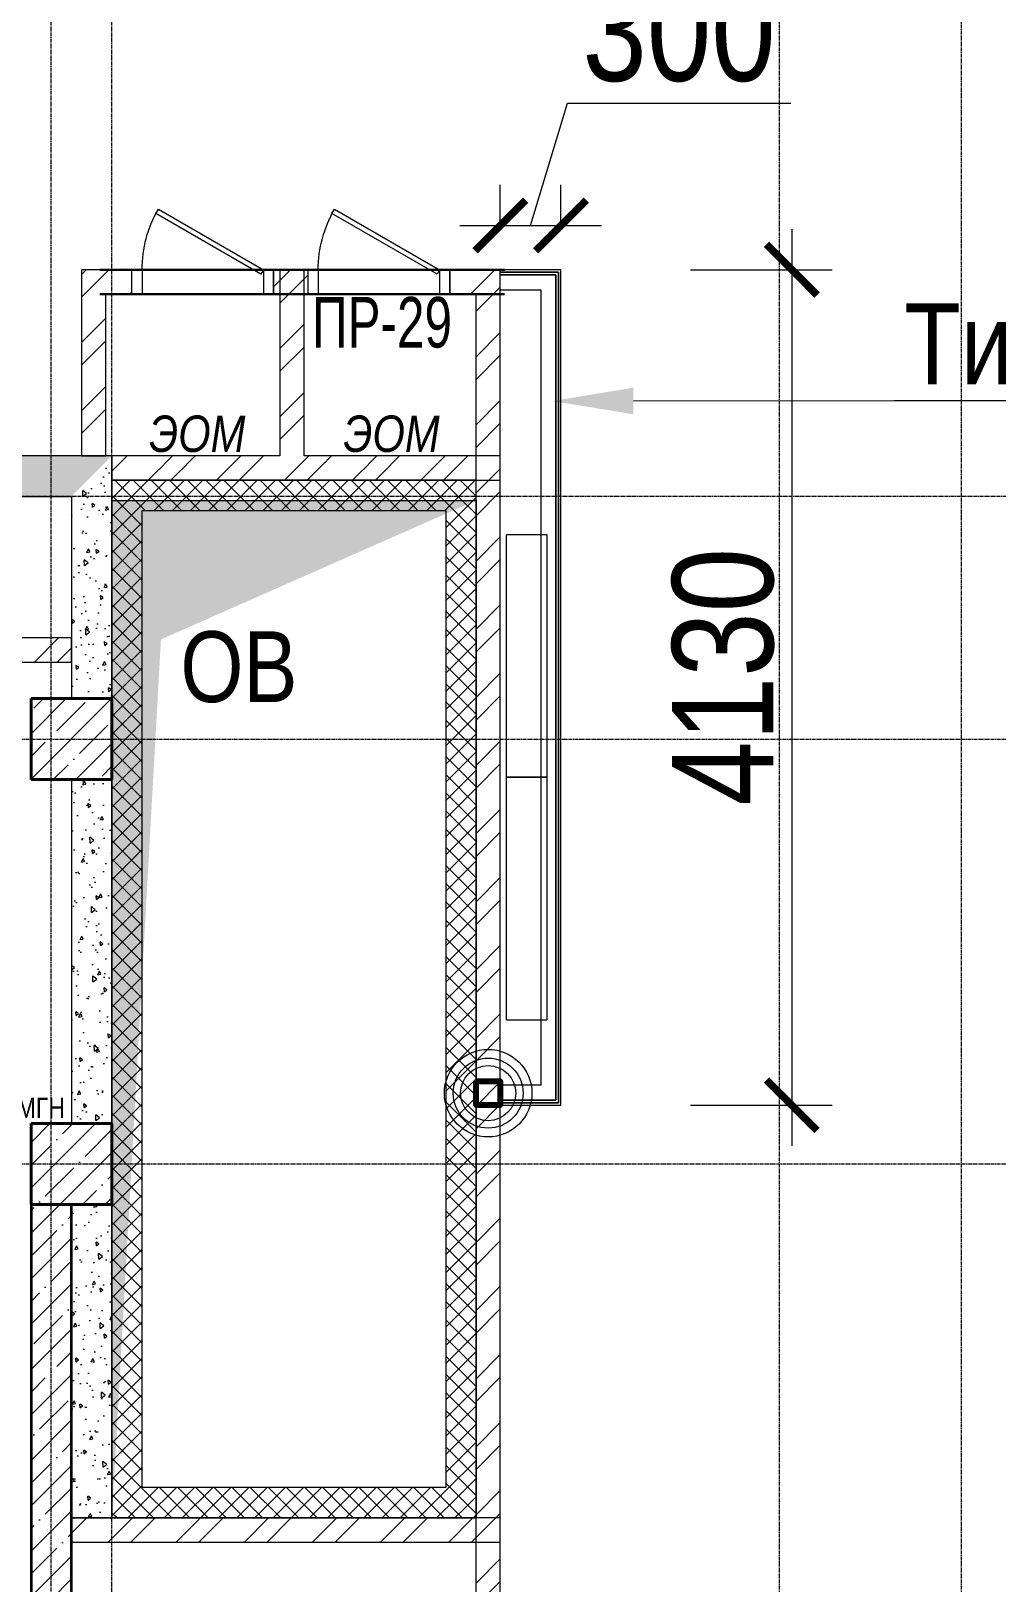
# Model space of a CAD drawing. Header units: millimetres. Extents: x -231292 to 573618, y -153144 to 564035.
# Drawn here: x 149029 to 153804, y 437031 to 444702 of the extents above; entities that cross this region are included whole.
import ezdxf
from ezdxf import colors
from ezdxf.entities.mleader import LeaderData, LeaderLine
from ezdxf.enums import TextEntityAlignment as Align
from ezdxf.math import Vec2, Vec3

# ---------------------------------------------------------------- set-up
doc = ezdxf.new("R2010")
doc.units = ezdxf.units.MM
doc.linetypes.add('CENTER2', pattern=[28.575, 19.05, -3.175, 3.175, -3.175])
doc.linetypes.add('HIDDEN2', pattern=[4.7625, 3.175, -1.5875])
doc.layers.get('0').update_dxf_attribs({"color": 250})
doc.layers.get('Defpoints').update_dxf_attribs({"color": 250})
for name, color, linetype, lineweight in [('АР_Area', 250, 'Continuous', 5), ('АР_Колонны', 250, 'Continuous', 35), ('АР_Отверстия', 250, 'Continuous', 9), ('АР_Отопительные приборы', 250, 'HIDDEN2', 0), ('АР_Размеры обшивки', 250, 'Continuous', 5), ('АР_Стены ЖБ', 250, 'Continuous', 35), ('АР_Стены кирпич', 250, 'Continuous', 20), ('АР_Стены ПЕНОблок', 250, 'Continuous', 20), ('АР_Утеплитель', 250, 'Continuous', 0), ('АР_Штриховка', 250, 'Continuous', 0), ('Двери кабины', 250, 'Continuous', 0), ('Зашивка радиаторов тип 3.1 (ГВЛВ 2 слоя_экран)', 250, 'Continuous', 0), ('КМ_Фахверки', 250, 'Continuous', 80), ('ОВ_Шахты', 250, 'Continuous', 5), ('Размеры зашивки ГКЛ', 250, 'Continuous', 0), ('РД_Оси_100', 250, 'Continuous', 0), ('ЭОМ_отверстия', 250, 'Continuous', 5)]:
    doc.layers.add(name, color=color, linetype=linetype, lineweight=lineweight)
for name, color, linetype, lineweight, plot in [('АР_Делит', 250, 'Continuous', 0, False), ('РД_Проем', 250, 'Continuous', 0, False), ('РД_проем_инж перемыч_подсчет', 250, 'Continuous', 30, False)]:
    doc.layers.add(name, color=color, linetype=linetype, lineweight=lineweight, plot=plot)
doc.layers.add('РД_Перемычка инж проемов', color=250, linetype='Continuous')
doc.styles.add('Arial0', font='arial.ttf')
doc.styles.add('ISOCPEUR_I_4', font='isocpeui.ttf', dxfattribs={"width": 0.9, "height": 350})
doc.styles.add('style1', font='ARIALN.TTF')
doc.styles.add('ккк', font='isocpeur.ttf', dxfattribs={"width": 0.85, "oblique": 15})
doc.dimstyles.new('Dim200_ареал', dxfattribs={"dimscale": 100, "dimtxt": 5, "dimasz": 2.5, "dimexe": 2, "dimexo": 2, "dimgap": 1, "dimtad": 1, "dimzin": 12, "dimdsep": 46, "dimtxsty": 'style1', "dimblk": 'ARCHTICK', "dimcen": 3, "dimdle": 2, "dimclrd": 256, "dimclre": 256, "dimaunit": 1, "dimadec": 0, "dimazin": 3, "dimtfac": 1, "dimtmove": 1, "dimatfit": 3, "dimldrblk": 'OPEN30', "dimfxl": 5, "dimfxlon": 1, "dimtolj": 1, "dimtzin": 0, "dimlwd": 9, "dimlwe": 9, "dimarcsym": 0})
pattern_1 = [(45, (50428.77, 366201.75), (-112.2532, 112.2532), []), (45, (50541.02, 366201.75), (-112.2532, 112.2532), [198.4375, -39.6875, 0, -39.6875])]

# ---------------------------------------------------------------- blocks, each defined once
blk = doc.blocks.new('otv')
at = {"linetype": 'Continuous'}
blk.add_lwpolyline([(0, -1), (0, 0), (1, 0), (1, -1)], close=True, dxfattribs=at)
blk.add_solid([(0, -1), (0, 0), (0.1346, -0.1366), (1, 0)], dxfattribs=at)
blk = doc.blocks.new('Ф_крпич 120')
at = {"layer": 'АР_Делит', "color": 1}
for radius in [216.3, 173, 136.2]:
    blk.add_circle((60, -60), radius, dxfattribs=at)
at = {"layer": 'КМ_Фахверки'}
blk.add_lwpolyline([(0, 0), (120, 0), (120, -120), (0, -120)], close=True, dxfattribs=at)
at = {"layer": 'КМ_Фахверки', "lineweight": 5}
blk.add_lwpolyline([(6, -6), (114, -6), (114, -114), (6, -114)], close=True, dxfattribs=at)
blk = doc.blocks.new('СОШ_2200_АР_ОСИ_М100_28.05.24')
at = {"layer": 'РД_Оси_100', "linetype": 'CENTER2'}
for p, q in [((102300, -6155), (102300, 139938.679)), ((119910, 76200), (-5954.958, 76200)), ((-5954.958, 75000), (119910, 75000)), ((89599.446, 72900), (119910, 72900))]:
    blk.add_line(p, q, dxfattribs=at)
for points in [[(98700, -6194.98), (98700, 139538.679), (98550, 139938.679)], [(99000, -6195.83), (99000, 139538.679), (99150, 139938.679)], [(103200, -6155), (103200, 139938.679)]]:
    blk.add_lwpolyline(points, dxfattribs=at)
blk = doc.blocks.new('Bottom_L_1200')
at = {"layer": 'АР_Отопительные приборы'}
blk.add_lwpolyline([(600, -100), (-600, -100), (-600, 100), (600, 100)], close=True, dxfattribs=at)
blk = doc.blocks.new('_ArchTick')
at = {"color": 0, "linetype": 'ByBlock', "const_width": 0.15}
blk.add_lwpolyline([(-0.5, -0.5), (0.5, 0.5)], dxfattribs=at)
blk = doc.blocks.new('*D780')
at = {"layer": 'Defpoints', "color": 0, "transparency": 16777216}
for p in [(151648.8, 443740.8), (151348.8, 443521.8), (151648.8, 443521.8)]:
    blk.add_point(p, dxfattribs=at)
at = {"layer": 'АР_Размеры обшивки', "lineweight": 9, "transparency": 16777216}
for p, q in [((151498.8, 443740.8), (151680.4, 444346)), ((151680.4, 444346), (152784.5, 444346)), ((151348.8, 443721.8), (151348.8, 443940.8)), ((151648.8, 443721.8), (151648.8, 443940.8)), ((151148.8, 443740.8), (151848.8, 443740.8))]:
    blk.add_line(p, q, dxfattribs=at)
at = {"layer": 'АР_Размеры обшивки', "lineweight": 9, "transparency": 16777216, "xscale": 250, "yscale": 250, "zscale": 250, "rotation": 180}
blk.add_blockref('_ArchTick', (151348.8, 443740.8), dxfattribs=at)
at = {"layer": 'АР_Размеры обшивки', "lineweight": 9, "transparency": 16777216, "xscale": 250, "yscale": 250, "zscale": 250}
blk.add_blockref('_ArchTick', (151648.8, 443740.8), dxfattribs=at)
at = {"layer": 'АР_Размеры обшивки', "color": 0, "transparency": 16777216, "insert": (152232.4, 444701.3), "char_height": 500, "attachment_point": 5, "style": 'style1'}
blk.add_mtext('\\A1;300', dxfattribs=at)
blk = doc.blocks.new('_Open30')
at = {"color": 0, "linetype": 'ByBlock', "lineweight": -2}
for p, q in [((-1, 0.268), (0, 0)), ((0, 0), (-1, -0.268)), ((0, 0), (-1, 0))]:
    blk.add_line(p, q, dxfattribs=at)
blk = doc.blocks.new('*D781')
at = {"layer": 'Defpoints', "color": 0, "transparency": 16777216}
for p in [(151648.8, 443521.8), (151648.8, 439391.9), (152789.8, 439391.9)]:
    blk.add_point(p, dxfattribs=at)
at = {"layer": 'АР_Размеры обшивки', "lineweight": 9, "transparency": 16777216}
for p, q in [((152789.8, 443721.8), (152789.8, 439191.9)), ((152289.8, 443521.8), (152989.8, 443521.8)), ((152289.8, 439391.9), (152989.8, 439391.9))]:
    blk.add_line(p, q, dxfattribs=at)
at = {"layer": 'АР_Размеры обшивки', "lineweight": 9, "transparency": 16777216, "xscale": 250, "yscale": 250, "zscale": 250}
for p, rotation in [((152789.8, 443521.8), 90), ((152789.8, 439391.9), 270)]:
    blk.add_blockref('_ArchTick', p, dxfattribs=dict(at, rotation=rotation))
at = {"layer": 'АР_Размеры обшивки', "color": 0, "transparency": 16777216, "insert": (152451.5, 441509.7), "char_height": 500, "attachment_point": 5, "rotation": 90, "style": 'style1'}
blk.add_mtext('\\A1;4130', dxfattribs=at)
blk = doc.blocks.new('MOK-МаркаПом_овал_ареал')
for p, q in [((-2.75, 3), (2.75, 3)), ((-2.75, -3), (2.75, -3))]:
    blk.add_line(p, q)
for centre, radius, start, end in [((-2.75, 0), 3, 90, 270), ((2.75, 0), 3, 270, 90), ((-3.75, 0), 3.5, 0, 0.00095)]:
    blk.add_arc(centre, radius, start, end)
at = {"color": 0, "style": 'style1'}
blk.add_attdef('АР-ПОМЕЩЕНИЕ:НОМЕР', text='', height=3.5, dxfattribs=at).set_placement((0, 0), align=Align.MIDDLE)
at = {"layer": 'Defpoints', "color": 2, "style": 'style1'}
blk.add_attdef('АР-ПОМЕЩЕНИЕ:НАИМЕНОВАНИЕ', text='', height=1, dxfattribs=at).set_placement((-0.094, -4.814), align=Align.MIDDLE)
blk = doc.blocks.new('MOK-МаркаПеремычки')
at = {"color": 0, "style": 'ккк', "oblique": 15, "width": 0.85}
blk.add_attdef('АР-ПРОЕМ:ПЕРЕМЫЧКА', text='', height=2.5, dxfattribs=at).set_placement((0, 0), align=Align.MIDDLE)

msp = doc.modelspace()

# ---------------------------------------------------------------- hatches: boundary and pattern name
at = {"layer": 'АР_Штриховка', "linetype": 'Continuous', "lineweight": 0}
h = msp.add_hatch(dxfattribs=at)
h.set_pattern_fill('ANSI32', color=256, scale=25, style=0)
h.set_pattern_definition([(45, (50428.77, 366201.75), (-168.3798, 168.3798), []), (45, (50541.02, 366201.75), (-168.3798, 168.3798), [])])
h.paths.add_polyline_path([(149277.952, 442601.883), (149397.952, 442601.752), (149398.823, 443401.753), (149278.954, 443521.753)], flags=0)
h = msp.add_hatch(dxfattribs=at)
h.set_pattern_fill('ANSI32', color=256, scale=25, style=0)
h.set_pattern_definition([(45, (50428.77, 366201.75), (-168.3798, 168.3798), []), (45, (50541.02, 366201.75), (-168.3798, 168.3798), [])])
h.paths.add_polyline_path([(151228.768, 443401.752), (151348.768, 443521.752), (151098.769, 443521.752), (151098.769, 443401.752)], flags=0)
h.paths.add_polyline_path([(150398.769, 443401.752), (150398.769, 443521.752), (150227.767, 443521.752), (150227.767, 443401.752)], flags=0)
h.paths.add_polyline_path([(149527.767, 443401.753), (149527.767, 443521.753), (149278.954, 443521.753), (149398.823, 443401.753)], flags=0)
h = msp.add_hatch(dxfattribs=at)
h.set_pattern_fill('ANSI32', color=256, scale=25, style=0)
h.set_pattern_definition([(45, (50428.77, 366201.75), (-168.3798, 168.3798), []), (45, (50541.02, 366201.75), (-168.3798, 168.3798), [])])
h.paths.add_polyline_path([(150258.768, 442601.752), (150338.768, 442571.752), (150378.768, 442601.752), (150378.769, 443521.752), (150258.769, 443521.753)], flags=0)
h = msp.add_hatch(dxfattribs=at)
h.set_pattern_fill('ANSI32', color=256, scale=25, style=0)
h.set_pattern_definition([(45, (50428.77, 366201.75), (-168.3798, 168.3798), []), (45, (50541.02, 366201.75), (-168.3798, 168.3798), [])])
h.paths.add_polyline_path([(151228.768, 435601.753), (151348.768, 435601.753), (151348.768, 439391.862), (151228.768, 439391.862)], flags=0)
h.paths.add_polyline_path([(151228.768, 439391.862), (151348.768, 439391.862), (151348.768, 443521.752), (151228.768, 443401.752)], flags=0)
h = msp.add_hatch(dxfattribs=at)
h.set_pattern_fill('AR-CONC', color=256, angle=45, style=0)
h.set_pattern_definition([(95, (50428.77, 366201.75), (140.09465, 117.55338), [19.05, -209.55]), (40, (50428.77, 366201.75), (-160.01845, 110.17673), [15.24, -167.64058]), (145.45144, (50440.44, 366211.55), (-19.9238, 227.7301), [16.19, -178.09024]), (91.1842, (50392.85, 366237.67), (221.41024, 161.9534), [28.575, -314.325]), (141.63556, (50411.3, 366251.17), (-7.0866, 342.82676), [24.285, -267.1356]), (36.18415, (50392.85, 366237.67), (-7.0866, 342.82676), [22.85997, -251.45973]), (66, (50419.79, 366246.65), (179.51998, 34.89515), [19.05, -209.55]), (11, (50419.79, 366246.65), (-86.53993, 173.9412), [15.24, -167.64]), (116.45145, (50434.75, 366249.56), (92.98005, 208.83634), [16.19, -178.08994]), (82.5, (50428.77, 366201.75), (-57.60547, 61.973414), [0, -165.608, 0, -170.18, 0, -168.275]), (52.5, (50428.77, 366201.75), (-23.58973, 118.087), [0, -97.028, 0, -161.798, 0, -64.135]), (12.5, (50388.716, 366161.7), (99.927863, 91.826196), [0, -63.5, 0, -198.12, 0, -262.89]), (2.5, (50370.76, 366143.74), (86.7639, 122.72239), [0, -82.55, 0, -131.572, 0, -186.69])])
h.paths.add_polyline_path([(144928.696, 442601.752), (144878.697, 442468.418), (144928.698, 442401.752), (145528.695, 442401.752), (145528.695, 442601.752)], flags=0)
h.paths.add_polyline_path([(147328.765, 442601.752), (147328.765, 442401.752), (149228.768, 442401.752), (149428.768, 442601.752)], flags=0)
h = msp.add_hatch(dxfattribs=at)
h.set_pattern_fill('AR-CONC', color=256, angle=45, style=0)
h.set_pattern_definition([(95, (50428.77, 366201.75), (140.09465, 117.55338), [19.05, -209.55]), (40, (50428.77, 366201.75), (-160.01845, 110.17673), [15.24, -167.64058]), (145.45144, (50440.44, 366211.55), (-19.9238, 227.7301), [16.19, -178.09024]), (91.1842, (50392.85, 366237.67), (221.41024, 161.9534), [28.575, -314.325]), (141.63556, (50411.3, 366251.17), (-7.0866, 342.82676), [24.285, -267.1356]), (36.18415, (50392.85, 366237.67), (-7.0866, 342.82676), [22.85997, -251.45973]), (66, (50419.79, 366246.65), (179.51998, 34.89515), [19.05, -209.55]), (11, (50419.79, 366246.65), (-86.53993, 173.9412), [15.24, -167.64]), (116.45145, (50434.75, 366249.56), (92.98005, 208.83634), [16.19, -178.08994]), (82.5, (50428.77, 366201.75), (-57.60547, 61.973414), [0, -165.608, 0, -170.18, 0, -168.275]), (52.5, (50428.77, 366201.75), (-23.58973, 118.087), [0, -97.028, 0, -161.798, 0, -64.135]), (12.5, (50388.716, 366161.7), (99.927863, 91.826196), [0, -63.5, 0, -198.12, 0, -262.89]), (2.5, (50370.76, 366143.74), (86.7639, 122.72239), [0, -82.55, 0, -131.572, 0, -186.69])])
h.paths.add_polyline_path([(149228.768, 441401.752), (149428.768, 441401.752), (149428.768, 442601.752), (149228.768, 442401.752)], flags=0)
h = msp.add_hatch(dxfattribs=at)
h.set_pattern_fill('ANSI37', color=256, scale=20, style=0)
h.set_pattern_definition([(45, (50428.77, 366201.75), (-44.90128, 44.90128), []), (135, (50428.77, 366201.75), (-44.90128, -44.90128), [])])
h.paths.add_polyline_path([(151078.768, 442331.752), (151228.768, 442481.752), (149428.768, 442481.752), (149578.768, 442331.752)], flags=0)
h = msp.add_hatch(dxfattribs=at)
h.set_pattern_fill('ANSI37', color=256, scale=20, angle=-360, style=0)
h.set_pattern_definition([(45, (50428.77, 366201.75), (-44.90128, 44.90128), []), (135, (50428.77, 366201.75), (-44.90128, -44.90128), [])])
h.paths.add_polyline_path([(149578.768, 442331.752), (149428.768, 442481.752), (149428.768, 437351.71), (149578.768, 437501.713)], flags=0)
h = msp.add_hatch(dxfattribs=at)
h.set_pattern_fill('ANSI37', color=256, scale=20, style=0)
h.set_pattern_definition([(45, (50428.77, 366201.75), (-44.90128, 44.90128), []), (135, (50428.77, 366201.75), (-44.90128, -44.90128), [])])
h.paths.add_polyline_path([(151078.768, 437501.749), (151228.768, 437351.753), (151228.768, 442481.752), (151078.768, 442331.752)], flags=0)
h = msp.add_hatch(dxfattribs=at)
h.set_pattern_fill('ANSI32', color=256, scale=25, angle=-360, style=0)
h.set_pattern_definition([(45, (50428.77, 366201.75), (-168.3798, 168.3798), []), (45, (50541.02, 366201.75), (-168.3798, 168.3798), [])])
h.paths.add_polyline_path([(149228.768, 441581.753), (149228.768, 441701.753), (147448.765, 441701.752), (147328.765, 441581.752)], flags=0)
at = {"layer": 'АР_Штриховка', "linetype": 'Continuous', "lineweight": 5}
h = msp.add_hatch(dxfattribs=at)
h.set_pattern_fill('ANSI35', color=256, scale=25, style=0)
h.set_pattern_definition(pattern_1)
h.paths.add_polyline_path([(149028.768, 441001.753), (149428.768, 441001.753), (149428.768, 441401.753), (149028.768, 441401.753)], flags=0)
at = {"layer": 'АР_Штриховка', "linetype": 'Continuous', "lineweight": 0}
h = msp.add_hatch(dxfattribs=at)
h.set_pattern_fill('AR-CONC', color=256, angle=45, style=0)
h.set_pattern_definition([(95, (50428.77, 366201.75), (140.09465, 117.55338), [19.05, -209.55]), (40, (50428.77, 366201.75), (-160.01845, 110.17673), [15.24, -167.64058]), (145.45144, (50440.44, 366211.55), (-19.9238, 227.7301), [16.19, -178.09024]), (91.1842, (50392.85, 366237.67), (221.41024, 161.9534), [28.575, -314.325]), (141.63556, (50411.3, 366251.17), (-7.0866, 342.82676), [24.285, -267.1356]), (36.18415, (50392.85, 366237.67), (-7.0866, 342.82676), [22.85997, -251.45973]), (66, (50419.79, 366246.65), (179.51998, 34.89515), [19.05, -209.55]), (11, (50419.79, 366246.65), (-86.53993, 173.9412), [15.24, -167.64]), (116.45145, (50434.75, 366249.56), (92.98005, 208.83634), [16.19, -178.08994]), (82.5, (50428.77, 366201.75), (-57.60547, 61.973414), [0, -165.608, 0, -170.18, 0, -168.275]), (52.5, (50428.77, 366201.75), (-23.58973, 118.087), [0, -97.028, 0, -161.798, 0, -64.135]), (12.5, (50388.716, 366161.7), (99.927863, 91.826196), [0, -63.5, 0, -198.12, 0, -262.89]), (2.5, (50370.76, 366143.74), (86.7639, 122.72239), [0, -82.55, 0, -131.572, 0, -186.69])])
h.paths.add_polyline_path([(149228.768, 439301.753), (149428.768, 439301.753), (149428.768, 441001.753), (149228.768, 441001.753)], flags=0)
at = {"layer": 'АР_Штриховка', "linetype": 'Continuous', "lineweight": 5}
h = msp.add_hatch(dxfattribs=at)
h.set_pattern_fill('ANSI35', color=256, scale=25, style=0)
h.set_pattern_definition(pattern_1)
h.paths.add_polyline_path([(149028.768, 438901.753), (149428.768, 438901.753), (149428.768, 439301.753), (149028.768, 439301.753)], flags=0)
h = msp.add_hatch(dxfattribs=at)
h.set_pattern_fill('ANSI35', color=256, scale=25, angle=-360, style=0)
h.set_pattern_definition([(45, (50428.77, 366201.75), (-112.2532, 112.2532), []), (45, (50541.02, 366201.75), (-112.2532, 112.2532), [198.4375, -39.6875, 0, -39.6875])])
h.paths.add_polyline_path([(149228.768, 438901.753), (149028.768, 438901.753), (149028.768, 435601.753), (149178.768, 435535.086), (149228.768, 435601.753)], flags=0)
at = {"layer": 'АР_Штриховка', "linetype": 'Continuous', "lineweight": 0}
h = msp.add_hatch(dxfattribs=at)
h.set_pattern_fill('AR-CONC', color=256, angle=-315, style=0)
h.set_pattern_definition([(95, (50428.77, 366201.75), (140.09465, 117.55338), [19.05, -209.55]), (40, (50428.77, 366201.75), (-160.01845, 110.17673), [15.24, -167.64058]), (145.45144, (50440.44, 366211.55), (-19.9238, 227.7301), [16.19, -178.09024]), (91.1842, (50392.85, 366237.67), (221.41024, 161.9534), [28.575, -314.325]), (141.63556, (50411.3, 366251.17), (-7.0866, 342.82676), [24.285, -267.1356]), (36.18415, (50392.85, 366237.67), (-7.0866, 342.82676), [22.85997, -251.45973]), (66, (50419.79, 366246.65), (179.51998, 34.89515), [19.05, -209.55]), (11, (50419.79, 366246.65), (-86.53993, 173.9412), [15.24, -167.64]), (116.45145, (50434.75, 366249.56), (92.98005, 208.83634), [16.19, -178.08994]), (82.5, (50428.77, 366201.75), (-57.60547, 61.973414), [0, -165.608, 0, -170.18, 0, -168.275]), (52.5, (50428.77, 366201.75), (-23.58973, 118.087), [0, -97.028, 0, -161.798, 0, -64.135]), (12.5, (50388.716, 366161.7), (99.927863, 91.826196), [0, -63.5, 0, -198.12, 0, -262.89]), (2.5, (50370.76, 366143.74), (86.7639, 122.72239), [0, -82.55, 0, -131.572, 0, -186.69])])
h.paths.add_polyline_path([(149428.768, 438901.753), (149228.768, 438901.753), (149228.768, 437351.753), (149428.768, 437351.753)], flags=0)
h = msp.add_hatch(dxfattribs=at)
h.set_pattern_fill('ANSI37', color=256, scale=20, style=0)
h.set_pattern_definition([(45, (50428.77, 366201.75), (-44.90128, 44.90128), []), (135, (50428.77, 366201.75), (-44.90128, -44.90128), [])])
h.paths.add_polyline_path([(149578.768, 437501.713), (149428.768, 437351.71), (151228.768, 437351.753), (151078.768, 437501.749)], flags=0)
h = msp.add_hatch(dxfattribs=at)
h.set_pattern_fill('ANSI32', color=256, scale=25, angle=-360, style=0)
h.set_pattern_definition([(45, (50428.77, 366201.75), (-168.3798, 168.3798), []), (45, (50541.02, 366201.75), (-168.3798, 168.3798), [])])
h.paths.add_polyline_path([(149229.541, 437351.752), (149229.541, 437231.752), (151348.768, 437231.752), (151348.768, 437351.752)], flags=0)

# ---------------------------------------------------------------- linework, layer by layer
at = {"layer": 'АР_Колонны', "linetype": 'HIDDEN2', "lineweight": 25}
for p, q in [((149028.768, 441401.753), (149428.768, 441401.753)), ((149028.768, 441001.753), (149028.768, 441401.753)), ((149428.768, 441401.753), (149428.768, 441001.753)), ((149428.768, 441001.753), (149028.768, 441001.753)), ((149028.768, 439301.753), (149428.768, 439301.753)), ((149028.768, 438901.753), (149028.768, 439301.753)), ((149428.768, 439301.753), (149428.768, 438901.753)), ((149428.768, 438901.753), (149028.768, 438901.753))]:
    msp.add_line(p, q, dxfattribs=at)
at = {"layer": 'АР_Колонны', "linetype": 'Continuous', "lineweight": 35}
for p, q in [((149428.768, 441401.753), (149028.768, 441401.753)), ((149028.768, 441401.753), (149028.768, 441001.753)), ((149428.768, 441001.753), (149428.768, 441401.753)), ((149028.768, 441001.753), (149428.768, 441001.753)), ((149428.768, 439301.753), (149028.768, 439301.753)), ((149028.768, 439301.753), (149028.768, 438901.753)), ((149428.768, 438901.753), (149428.768, 439301.753)), ((149028.768, 438901.753), (149428.768, 438901.753))]:
    msp.add_line(p, q, dxfattribs=at)
at = {"layer": 'АР_Стены ЖБ', "linetype": 'Continuous', "lineweight": 40}
for p, q in [((149428.768, 441401.753), (149028.768, 441401.753)), ((149028.768, 441401.753), (149028.768, 441001.753)), ((149428.768, 441001.753), (149428.768, 441401.753)), ((149028.768, 441001.753), (149428.768, 441001.753)), ((149428.768, 439301.753), (149028.768, 439301.753)), ((149028.768, 439301.753), (149028.768, 438901.753)), ((149428.768, 438901.753), (149428.768, 439301.753)), ((149028.768, 438901.753), (149428.768, 438901.753))]:
    msp.add_line(p, q, dxfattribs=at)
at = {"layer": 'АР_Стены ЖБ', "linetype": 'Continuous', "lineweight": 35}
for p, q in [((149228.768, 438901.753), (149028.768, 438901.753)), ((149028.768, 438901.753), (149028.768, 435601.753)), ((149228.768, 435601.753), (149228.768, 438901.753))]:
    msp.add_line(p, q, dxfattribs=at)
at = {"layer": 'АР_Стены кирпич', "linetype": 'Continuous', "lineweight": 20}
for p, q in [((149278.954, 443521.753), (149277.952, 442601.883)), ((149527.767, 443521.753), (149278.954, 443521.753)), ((149527.767, 443401.753), (149527.767, 443521.753)), ((150398.769, 443521.752), (150227.767, 443521.752)), ((150227.767, 443521.752), (150227.767, 443401.752)), ((150258.769, 443521.753), (150258.768, 442601.753)), ((150378.769, 443521.752), (150258.769, 443521.753)), ((150378.768, 442601.752), (150378.769, 443521.752)), ((150398.769, 443401.752), (150398.769, 443521.752)), ((151348.768, 443521.752), (151098.769, 443521.752)), ((151098.769, 443521.752), (151098.769, 443401.752)), ((151348.768, 435601.753), (151348.768, 443521.752)), ((149397.952, 442601.752), (149398.823, 443401.753)), ((149398.823, 443401.753), (149527.767, 443401.753)), ((150227.767, 443401.752), (150398.769, 443401.752)), ((151098.769, 443401.752), (151228.768, 443401.752)), ((151228.768, 435601.753), (151228.768, 443401.752)), ((149277.952, 442601.883), (149397.952, 442601.752)), ((149427.746, 442601.752), (149427.746, 442481.752)), ((150258.768, 442601.753), (150258.768, 442601.752)), ((151348.768, 442481.752), (151348.768, 442601.752)), ((149427.746, 442481.752), (151348.768, 442481.752)), ((149228.768, 441701.753), (147448.765, 441701.752)), ((149228.768, 441581.753), (149228.768, 441701.753)), ((147328.765, 441581.752), (149228.768, 441581.753)), ((149229.541, 437351.752), (149229.541, 437231.752)), ((151348.768, 437351.752), (149229.541, 437351.752)), ((151348.768, 437231.752), (151348.768, 437351.752)), ((149229.541, 437231.752), (151348.768, 437231.752))]:
    msp.add_line(p, q, dxfattribs=at)
at = {"layer": 'АР_Стены кирпич', "linetype": 'Continuous', "lineweight": 0}
for p, q in [((150227.767, 443521.752), (149527.767, 443521.753)), ((151098.769, 443521.752), (150398.769, 443521.752)), ((149527.767, 443401.753), (150227.767, 443401.752)), ((150398.769, 443401.752), (151098.769, 443401.752))]:
    msp.add_line(p, q, dxfattribs=at)
at = {"layer": 'АР_Стены ПЕНОблок', "linetype": 'Continuous', "lineweight": 20}
for p, q in [((149428.768, 442601.752), (147328.765, 442601.752)), ((149428.768, 441401.752), (149428.768, 442601.752)), ((147328.765, 442401.752), (149228.768, 442401.752)), ((149228.768, 442401.752), (149228.768, 441401.752)), ((149228.768, 441401.752), (149428.768, 441401.752)), ((149428.768, 441001.753), (149228.768, 441001.753)), ((149228.768, 441001.753), (149228.768, 439301.753)), ((149428.768, 439301.753), (149428.768, 441001.753)), ((149228.768, 439301.753), (149428.768, 439301.753)), ((149428.768, 438901.753), (149228.768, 438901.753)), ((149228.768, 438901.753), (149228.768, 437351.753)), ((149428.768, 437351.753), (149428.768, 438901.753)), ((149228.768, 437351.753), (149428.768, 437351.753))]:
    msp.add_line(p, q, dxfattribs=at)
at = {"layer": 'АР_Утеплитель', "linetype": 'Continuous', "lineweight": 0}
for p, q in [((151228.768, 442481.752), (149428.768, 442481.752)), ((149428.768, 442481.752), (149428.768, 437351.71)), ((151228.768, 437351.753), (151228.768, 442481.752)), ((149578.768, 442331.752), (151078.768, 442331.752)), ((149578.768, 437501.713), (149578.768, 442331.752)), ((151078.768, 442331.752), (151078.768, 437501.749)), ((151078.768, 437501.749), (149578.768, 437501.713)), ((149428.768, 437351.71), (151228.768, 437351.753))]:
    msp.add_line(p, q, dxfattribs=at)
at = {"layer": 'Двери кабины', "linetype": 'Continuous', "lineweight": 0}
for points in [[(150177.767, 443521.752), (150165.267, 443500.102), (149645.652, 443800.102), (149658.152, 443821.753)], [(151048.769, 443521.752), (151036.269, 443500.102), (150516.654, 443800.102), (150529.154, 443821.752)], [(149577.767, 443401.753), (149527.767, 443401.753), (149527.767, 443521.753), (149577.767, 443521.753)], [(150177.767, 443401.752), (150227.767, 443401.752), (150227.767, 443521.752), (150177.767, 443521.752)], [(150448.769, 443401.752), (150398.769, 443401.752), (150398.769, 443521.752), (150448.769, 443521.752)], [(151048.769, 443401.752), (151098.769, 443401.752), (151098.769, 443521.752), (151048.769, 443521.752)]]:
    msp.add_lwpolyline(points, close=True, dxfattribs=at)
at = {"layer": 'Двери кабины', "linetype": 'Continuous', "lineweight": 0, "extrusion": (0, 0, -1)}
for centre in [(-150177.767, 443521.752), (-151048.769, 443521.752)]:
    msp.add_arc(centre, 600, 0.0000031, 30.0000031, dxfattribs=at)
at = {"layer": 'Зашивка радиаторов тип 3.1 (ГВЛВ 2 слоя_экран)', "linetype": 'Continuous', "lineweight": 0}
for p, q in [((151648.768, 443521.752), (151348.768, 443521.752)), ((151348.768, 443421.752), (151348.768, 443521.752)), ((151348.768, 443509.252), (151636.268, 443509.252)), ((151636.268, 443509.252), (151348.768, 443509.252)), ((151348.768, 443496.752), (151623.768, 443496.752)), ((151623.768, 443496.752), (151348.768, 443496.752)), ((151623.768, 443496.752), (151623.768, 439416.862)), ((151623.768, 439416.862), (151623.768, 443496.752)), ((151636.268, 443509.252), (151636.268, 439404.362)), ((151636.268, 439404.362), (151636.268, 443509.252)), ((151648.768, 439391.862), (151648.768, 443521.752)), ((151348.768, 443421.752), (151548.768, 443421.752)), ((151548.768, 443421.752), (151548.768, 439491.862)), ((151348.768, 439391.862), (151348.768, 439491.862)), ((151548.768, 439491.862), (151348.768, 439491.862)), ((151623.768, 439416.862), (151348.768, 439416.862)), ((151348.768, 439416.862), (151623.768, 439416.862)), ((151636.268, 439404.362), (151348.768, 439404.362)), ((151348.768, 439404.362), (151636.268, 439404.362)), ((151348.768, 439391.862), (151648.768, 439391.862))]:
    msp.add_line(p, q, dxfattribs=at)
at = {"layer": 'РД_Проем', "linetype": 'Continuous', "lineweight": 0}
for p, q in [((150227.767, 443521.752), (149527.767, 443521.753)), ((151098.769, 443521.752), (150398.769, 443521.752)), ((150227.767, 443401.752), (149527.767, 443401.753)), ((151098.769, 443401.752), (150398.769, 443401.752))]:
    msp.add_line(p, q, dxfattribs=at)
at = {"layer": 'РД_проем_инж перемыч_подсчет', "linetype": 'Continuous', "lineweight": 30}
for p, q in [((149368.769, 443521.753), (151368.769, 443521.752)), ((149368.769, 443401.753), (151368.769, 443401.752))]:
    msp.add_line(p, q, dxfattribs=at)

# ---------------------------------------------------------------- block references
at = {"layer": 'АР_Area', "linetype": 'Continuous', "lineweight": 5, "xscale": 100, "yscale": 100, "zscale": 100}
msp.add_blockref('MOK-МаркаПом_овал_ареал', (148276.663, 439849.261), dxfattribs=at).add_auto_attribs({'АР-ПОМЕЩЕНИЕ:НОМЕР': '4.073', 'АР-ПОМЕЩЕНИЕ:НАИМЕНОВАНИЕ': 'Тамбур с зоной безопасности МГН'})
at = {"layer": 'АР_Отверстия', "xscale": 1800, "yscale": 5030}
msp.add_blockref('otv', (149428.768, 442381.752), dxfattribs=at)
at = {"layer": 'АР_Отопительные приборы', "rotation": 270}
for p in [(151478.768, 441613.204), (151478.768, 440413.204)]:
    msp.add_blockref('Bottom_L_1200', p, dxfattribs=at)
at = {"layer": 'КМ_Фахверки'}
msp.add_blockref('Ф_крпич 120', (151228.768, 439511.752), dxfattribs=at)
at = {"layer": 'РД_Оси_100'}
msp.add_blockref('СОШ_2200_АР_ОСИ_М100_28.05.24', (50428.768, 366201.753), dxfattribs=at)
at = {"layer": 'РД_Перемычка инж проемов', "linetype": 'Continuous', "lineweight": -3}
ref = msp.add_blockref('MOK-МаркаПеремычки', (150763.972, 443262.459, 200), dxfattribs=dict(at, xscale=100, yscale=100, zscale=100))
ref.add_attrib('АР-ПРОЕМ:ПЕРЕМЫЧКА', 'ПР-29', dxfattribs={"layer": '0', "color": 0, "height": 250, "style": 'Arial0', "width": 0.7}).set_placement((150763.972, 443262.459, 200), align=Align.MIDDLE)

# ---------------------------------------------------------------- texts
at = {"layer": 'ОВ_Шахты', "insert": (150056.597, 441557.277), "char_height": 350, "width": 1500, "attachment_point": 5, "style": 'style1'}
msp.add_mtext('ОВ', dxfattribs=at)

# ---------------------------------------------------------------- dimensions: what is measured, and where the dimension line sits
at = {"layer": 'АР_Размеры обшивки'}
dim = msp.add_linear_dim(base=(151648.768, 443740.752), p1=(151348.768, 443521.752), p2=(151648.768, 443521.752), dimstyle='Dim200_ареал', override={"dimdec": 0}, dxfattribs=at)
dim.commit()
dim.dimension.update_dxf_attribs({"geometry": '*D780', "text_midpoint": (151780.354, 444701.325)})
dim = msp.add_linear_dim(base=(152789.768, 439391.861), p1=(151648.768, 443521.752), p2=(151648.768, 439391.861), angle=90, dimstyle='Dim200_ареал', override={"dimdec": 0}, dxfattribs=at)
dim.commit()
dim.dimension.update_dxf_attribs({"geometry": '*D781', "text_midpoint": (152806.768, 441509.7), "dimtype": 160})

# ---------------------------------------------------------------- leaders
at = {"layer": 'АР_Делит', "lineweight": 0}
ml = msp.add_multileader_mtext('Standard', dxfattribs=at)
ml.set_content('зашивка согласно дизайн-проекту', color=256, style='style1')
ml.set_leader_properties(color=256)
ml.build(insert=Vec2(0, 0))
ml.multileader.update_dxf_attribs({"has_dogleg": 0, "text_left_attachment_type": 6, "text_right_attachment_type": 6, "arrow_head_size": 500, "scale": 100})
ctx = ml.context
ctx.base_point, ctx.scale, ctx.char_height, ctx.arrow_head_size, ctx.landing_gap_size, ctx.plane_origin, ctx.plane_x_axis, ctx.plane_y_axis = Vec3(119673.407, 440940.695), 100, 300, 500, 50, Vec3(109508.807, 440255.308), Vec3(1, 0.00000001), Vec3(-0.00000001, 1)
ctx.left_attachment, ctx.right_attachment = 6, 6
notes = []
notes.append((ctx, [(1, (1, 1, 0), (119665.407, 440940.695), (1, 0.00000001), 8, [(0, [(119191.375, 442563.864)], 0, [])])]))
ctx.mtext.insert, ctx.mtext.text_direction, ctx.mtext.rotation, ctx.mtext.width, ctx.mtext.defined_height, ctx.mtext.flow_direction = Vec3(119723.407, 441328.894), Vec3(1, 0.00000001), 0.00000001, 4538.94863, 395.157, 5
at = {"layer": 'Размеры зашивки ГКЛ'}
ml = msp.add_multileader_mtext('Standard', dxfattribs=at)
ml.set_content('\\pxsm1;Тип 3.1 ', color=(0, 0, 138), style='style1')
ml.set_leader_properties(color=256, linetype='ByLayer', lineweight=9)
ml.build(insert=Vec2(0, 0))
ml.multileader.update_dxf_attribs({"has_dogleg": 0, "text_left_attachment_type": 6, "text_right_attachment_type": 6, "text_bottom_attachment_type": 10, "dogleg_length": 25, "arrow_head_size": 400})
ctx = ml.context
ctx.base_point, ctx.char_height, ctx.arrow_head_size, ctx.landing_gap_size, ctx.plane_origin = Vec3(153295.277, 442875.598), 400, 400, 50, Vec3(145919.58, 449846.163)
ctx.left_attachment, ctx.right_attachment, ctx.top_attachment = 6, 6, 10
notes.append((ctx, [(0, (1, 1, 0), (153270.277, 442875.598), (1, 0), 25, [(1, [(151606.768, 442872.598)], 0, [])])]))
ctx.mtext.insert, ctx.mtext.width, ctx.mtext.defined_height, ctx.mtext.line_spacing_factor, ctx.mtext.flow_direction = Vec3(153345.277, 443355.598), 1668.44707, 600, 0.3, 5
for ctx, leaders in notes:
    for number, flags, end, landing, length, lines in leaders:
        leader = LeaderData()
        leader.index, (leader.has_last_leader_line, leader.has_dogleg_vector, leader.attachment_direction) = number, flags
        leader.last_leader_point, leader.dogleg_vector, leader.dogleg_length = Vec3(end), Vec3(landing), length
        for number, points, colour, breaks in lines:
            line = LeaderLine()
            line.index, line.vertices, line.color, line.breaks = number, Vec3.list(points), colors.encode_raw_color(colour), breaks
            leader.lines.append(line)
        ctx.leaders.append(leader)

# ---------------------------------------------------------------- next in the draw order: texts
at = {"layer": 'ЭОМ_отверстия', "char_height": 180, "attachment_point": 1, "style": 'ISOCPEUR_I_4', "bg_fill": 2}
for insert in [(149613.261, 442801.32), (150573.626, 442801.32)]:
    msp.add_mtext('{\\fArial Narrow|b0|i1|c204|p34;\\W1;\\C256;ЭОМ}', dxfattribs=dict(at, insert=insert))

# ---------------------------------------------------------------- next in the draw order: hatches: boundary and pattern name
at = {"layer": 'АР_Штриховка', "linetype": 'Continuous', "lineweight": 0}
h = msp.add_hatch(dxfattribs=at)
h.set_pattern_fill('ANSI32', color=256, scale=25, style=0)
h.set_pattern_definition([(45, (50428.77, 366201.75), (-168.3798, 168.3798), []), (45, (50541.02, 366201.75), (-168.3798, 168.3798), [])])
h.paths.add_polyline_path([(151348.768, 442481.752), (151348.768, 442601.752), (150378.768, 442601.752), (150338.768, 442571.752), (150378.768, 442481.752)], flags=0)
h.paths.add_polyline_path([(150378.768, 442481.752), (150338.768, 442571.752), (150258.768, 442601.752), (149427.746, 442601.752), (149427.746, 442481.752)], flags=0)

# ---------------------------------------------------------------- next in the draw order: linework, layer by layer
at = {"layer": 'АР_Стены кирпич', "linetype": 'Continuous', "lineweight": 20}
for p, q in [((150258.768, 442601.752), (149427.746, 442601.752)), ((151348.768, 442601.752), (150378.768, 442601.752))]:
    msp.add_line(p, q, dxfattribs=at)

doc.saveas('drawing.dxf')
